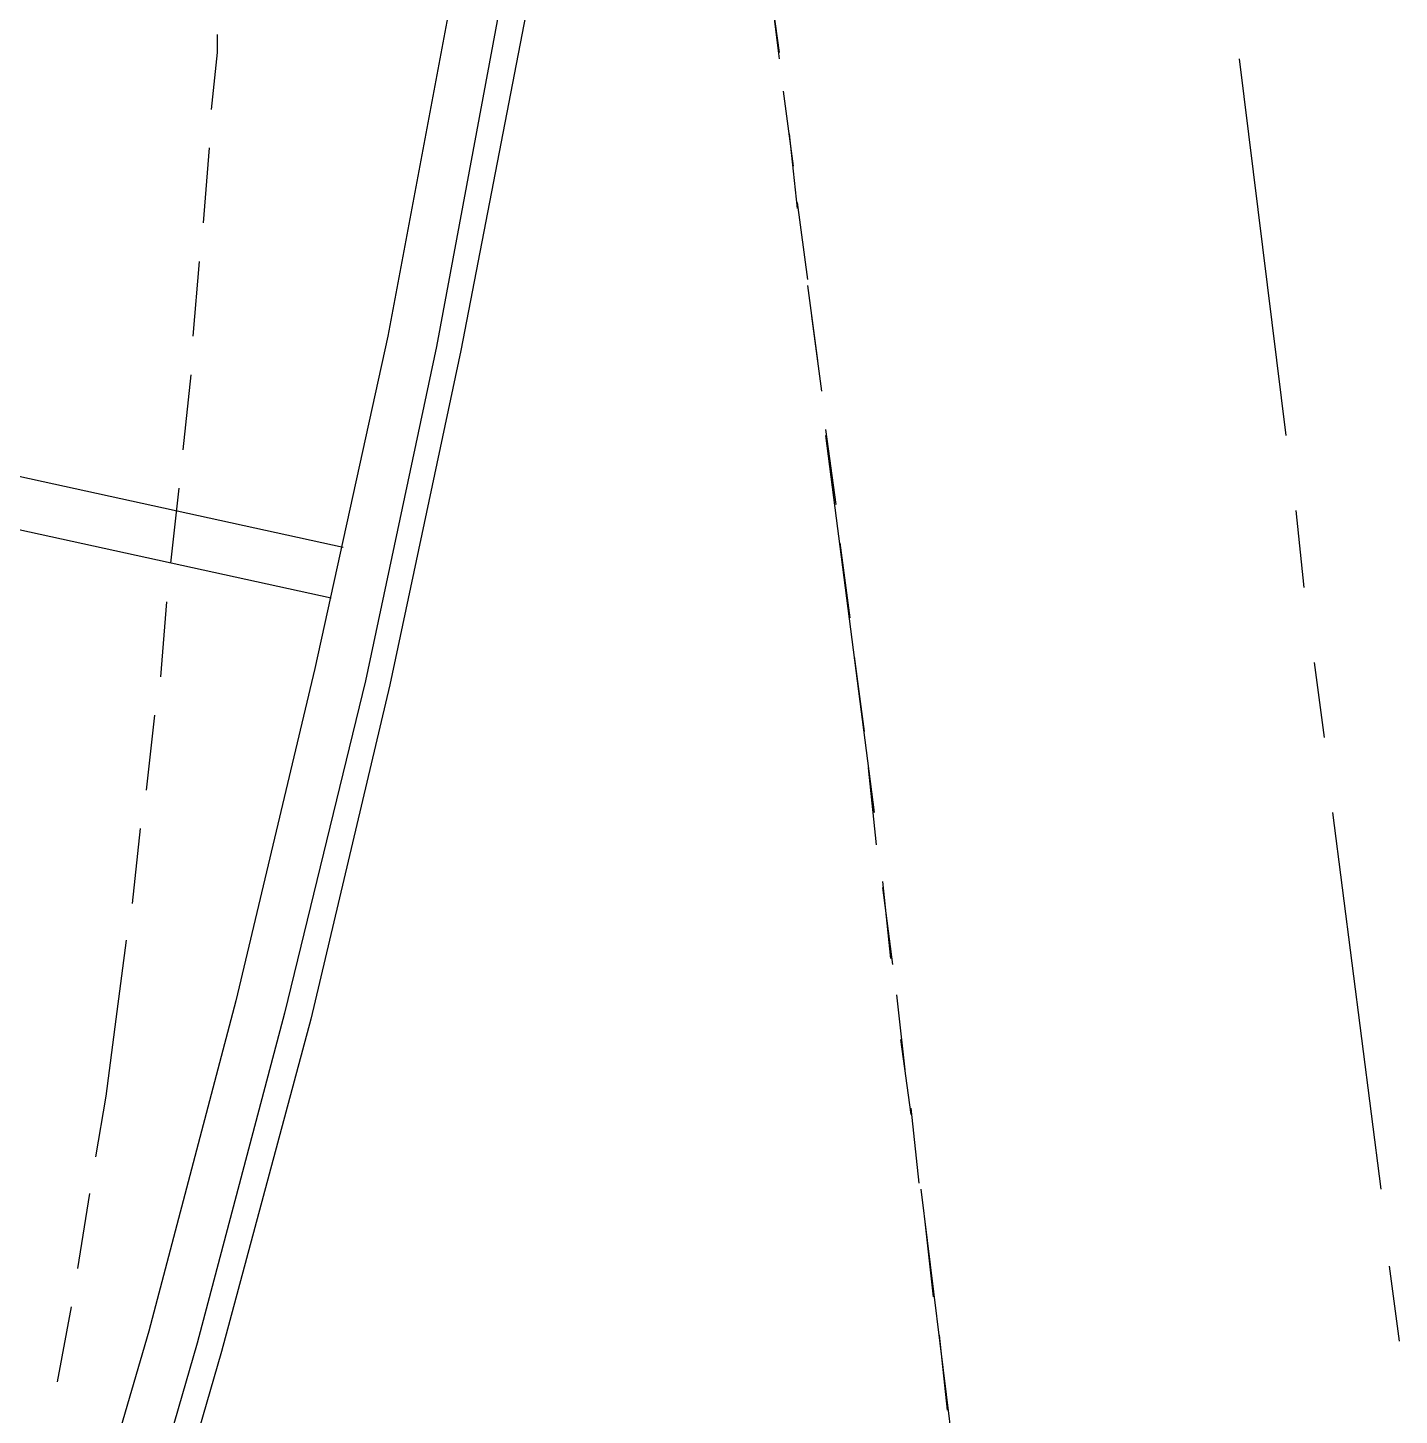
# Model space of a CAD drawing. Header units: feet. Extents: x -84 to 198, y -22 to 181.
# Drawn here: x 143.84 to 152.87, y 99.57 to 108.7 of the extents above; entities that cross this region are included whole.
import ezdxf

# ---------------------------------------------------------------- set-up
doc = ezdxf.new("R2010")
doc.units = ezdxf.units.FT
doc.layers.add('A-LINEA', color=7, linetype='CONTINUOUS')

msp = doc.modelspace()

# ---------------------------------------------------------------- linework, layer by layer
at = {"layer": 'A-LINEA'}
for p, q in [((148.48, 110.9778), (148.7867, 108.4978)), ((148.72, 109.0311), (148.7867, 108.5378)), ((151.8133, 108.4978), (152.12, 106.0178)), ((148.8133, 108.2844), (148.88, 107.7911)), ((148.8533, 108.0044), (148.9067, 107.5111)), ((145, 107.4178), (145.04, 107.9111)), ((148.9067, 107.5511), (148.9733, 107.0444)), ((144.9333, 106.6711), (144.9733, 107.1644)), ((138.36, 106.9378), (145.92, 105.2844)), ((148.9733, 107.0044), (149.04, 106.5111)), ((149, 106.8044), (149.0667, 106.3111)), ((138.28, 106.6044), (145.84, 104.9511)), ((144.8667, 105.9244), (144.92, 106.4178)), ((149.0933, 106.0578), (149.16, 105.5644)), ((149.0933, 106.0178), (149.4133, 103.5378)), ((144.7867, 105.1778), (144.84, 105.6711)), ((152.1867, 105.5244), (152.24, 105.0178)), ((149.1867, 105.3111), (149.2533, 104.8178)), ((144.72, 104.4311), (144.76, 104.9244)), ((149.28, 104.5644), (149.3467, 104.0711)), ((152.3067, 104.5244), (152.3733, 104.0311)), ((144.6267, 103.6844), (144.68, 104.1778)), ((149.3733, 103.8311), (149.4267, 103.3244)), ((152.4267, 103.5378), (152.7467, 101.0578)), ((144.5333, 102.9378), (144.5867, 103.4311)), ((149.4667, 103.0844), (149.52, 102.5778)), ((149.4667, 103.0444), (149.5333, 102.5378)), ((144.4267, 102.1778), (144.4933, 102.6978)), ((149.56, 102.3378), (149.6133, 101.8444)), ((144.36, 101.6711), (144.4267, 102.1778)), ((149.5867, 102.0444), (149.6533, 101.5511)), ((144.2933, 101.2711), (144.36, 101.6711)), ((149.6533, 101.5911), (149.7067, 101.0978)), ((144.1733, 100.5378), (144.2533, 101.0311)), ((149.72, 101.0578), (150.0267, 98.5778)), ((149.7467, 100.8444), (149.8, 100.3511)), ((152.8, 100.5511), (152.8667, 100.0578)), ((144.04, 99.7911), (144.1333, 100.2844)), ((149.84, 100.0978), (149.8933, 99.6044))]:
    msp.add_line(p, q, dxfattribs=at)
for points in [[(147.8933, 120.0178), (147.7467, 117.7911), (147.5467, 115.5511), (147.2933, 113.3244), (146.9867, 111.0978), (146.6267, 108.8844), (146.2133, 106.6711), (145.7333, 104.4844), (145.2133, 102.2978), (144.64, 100.1244), (144.0133, 97.9778)], [(148.2267, 120.0044), (148.08, 117.7644), (147.88, 115.5111), (147.6267, 113.2844), (147.32, 111.0444), (146.9467, 108.8178), (146.5333, 106.6044), (146.0667, 104.4044), (145.5333, 102.2178), (144.96, 100.0444), (144.3333, 97.8844)], [(148.3867, 120.0044), (148.24, 117.7511), (148.04, 115.4978), (147.7867, 113.2578), (147.48, 111.0178), (147.12, 108.7911), (146.6933, 106.5778), (146.2267, 104.3778), (145.7067, 102.1778), (145.12, 99.9911), (144.4933, 97.8311)], [(145.0533, 108.1644), (145.0933, 108.5378), (145.0933, 108.6578)]]:
    msp.add_lwpolyline(points, dxfattribs=at)

doc.saveas('drawing.dxf')
